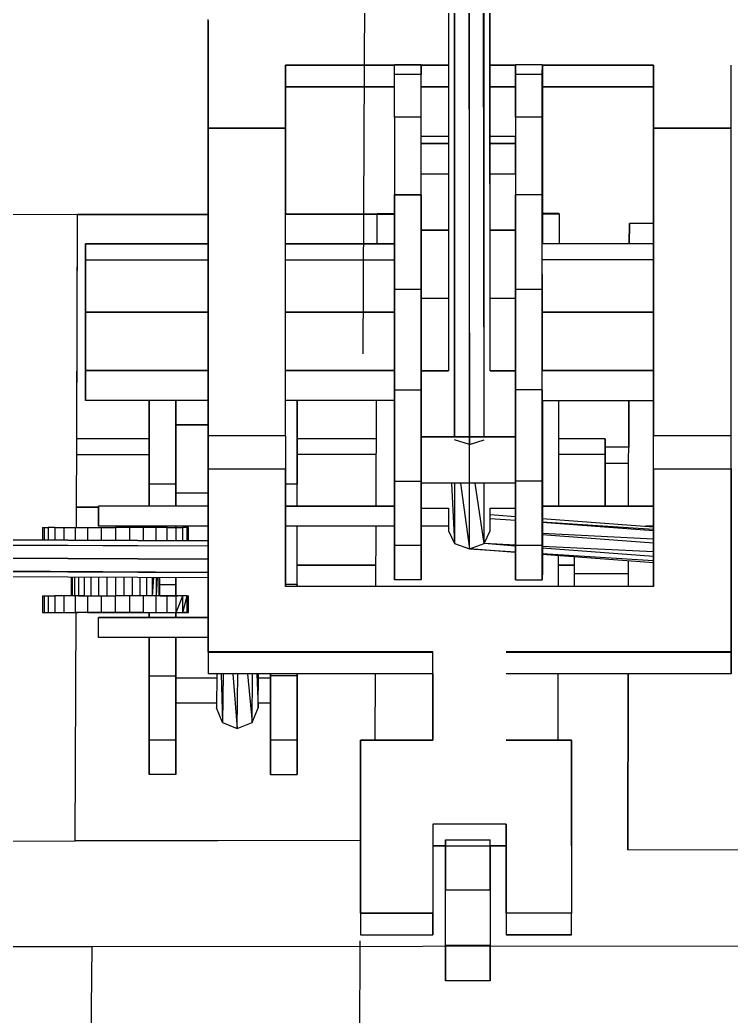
# Model space of a CAD drawing. Header units: millimetres. Extents: x -4997 to -4876, y -8737 to -8661.
# Drawn here: x -4944.376 to -4943.991, y -8708.395 to -8707.856 of the extents above; entities that cross this region are included whole.
import ezdxf

# ---------------------------------------------------------------- set-up
doc = ezdxf.new("R2010")
doc.units = ezdxf.units.MM
doc.header["$LTSCALE"] = 0.1
doc.linetypes.add('HIDDEN', pattern=[9.525, 6.35, -3.175])
for name, color, linetype in [('cobertura nova', 4, 'Continuous'), ('imagem', 7, 'Continuous'), ('layout cobertura', 251, 'Continuous'), ('visto', 9, 'Continuous')]:
    doc.layers.add(name, color=color, linetype=linetype)
picture_1 = doc.add_image_def('image1.jpg', size_in_pixel=(1920, 1080))

msp = doc.modelspace()

# ---------------------------------------------------------------- linework, layer by layer
at = {"layer": 'cobertura nova'}
for p, q in [((-4944.14415, -8703.04834), (-4944.14418, -8708.04637)), ((-4944.14388, -8703.04834), (-4944.14089, -8708.08202)), ((-4944.14089, -8708.08202), (-4944.14085, -8703.04834)), ((-4944.14022, -8703.04834), (-4944.13294, -8708.08616)), ((-4944.13294, -8708.08616), (-4944.1329, -8703.04834)), ((-4944.12499, -8708.08202), (-4944.13227, -8703.04834)), ((-4944.12499, -8708.08202), (-4944.12495, -8703.04834)), ((-4944.12171, -8708.04637), (-4944.12469, -8703.04834)), ((-4944.1217, -8708.04637), (-4944.12166, -8703.04834)), ((-4944.27425, -8707.88091), (-4944.27425, -8707.85624)), ((-4944.27425, -8707.85671), (-4944.27425, -8707.88091)), ((-4944.27425, -8707.89267), (-4944.27425, -8707.8569)), ((-4944.27425, -8707.8569), (-4944.27425, -8707.88091)), ((-4944.27425, -8707.91509), (-4944.27425, -8707.88091)), ((-4944.27425, -8707.88091), (-4944.27425, -8707.93308)), ((-4944.23239, -8707.88091), (-4944.23239, -8707.91509)), ((-4944.17348, -8707.88091), (-4944.23239, -8707.88091)), ((-4944.23239, -8707.91509), (-4944.23239, -8707.88091)), ((-4944.23239, -8707.88091), (-4944.17348, -8707.88091)), ((-4944.17348, -8707.88596), (-4944.17348, -8707.88081)), ((-4944.17348, -8707.88081), (-4944.15905, -8707.88081)), ((-4944.15905, -8707.88081), (-4944.17348, -8707.88081)), ((-4944.15905, -8707.88081), (-4944.15905, -8707.88596)), ((-4944.15905, -8707.88596), (-4944.15905, -8707.88081)), ((-4944.1526, -8707.88091), (-4944.15905, -8707.88091)), ((-4944.15905, -8707.88091), (-4944.1526, -8707.88091)), ((-4944.14418, -8707.88091), (-4944.1526, -8707.88091)), ((-4944.1526, -8707.88091), (-4944.14418, -8707.88091)), ((-4944.11307, -8707.88091), (-4944.1217, -8707.88091)), ((-4944.1217, -8707.88091), (-4944.11307, -8707.88091)), ((-4944.10792, -8707.88091), (-4944.11307, -8707.88091)), ((-4944.11307, -8707.88091), (-4944.10792, -8707.88091)), ((-4944.09348, -8707.88081), (-4944.10792, -8707.88081)), ((-4944.10792, -8707.88596), (-4944.10792, -8707.88081)), ((-4944.10792, -8707.88081), (-4944.10792, -8707.88596)), ((-4944.09348, -8707.88081), (-4944.09348, -8707.88596)), ((-4944.09348, -8707.88596), (-4944.09347, -8707.88081)), ((-4944.03328, -8707.88091), (-4944.09348, -8707.88091)), ((-4944.09348, -8707.88091), (-4944.03328, -8707.88091)), ((-4944.09347, -8707.88081), (-4944.09347, -8707.89943)), ((-4944.03328, -8707.9151), (-4944.03328, -8707.88091)), ((-4944.03328, -8707.89267), (-4944.03328, -8707.88091)), ((-4944.03328, -8707.88091), (-4944.03328, -8707.93308)), ((-4943.99142, -8707.9151), (-4943.99142, -8707.88091)), ((-4944.15905, -8707.88596), (-4944.17348, -8707.88596)), ((-4944.17348, -8707.90902), (-4944.17348, -8707.88596)), ((-4944.15905, -8707.90902), (-4944.15905, -8707.88596)), ((-4944.09348, -8707.88596), (-4944.10792, -8707.88596)), ((-4944.10792, -8707.90902), (-4944.10792, -8707.88596)), ((-4944.10792, -8707.88596), (-4944.10792, -8707.90902)), ((-4944.09348, -8707.88596), (-4944.09348, -8707.90902)), ((-4944.09348, -8707.90902), (-4944.09348, -8707.88596)), ((-4944.27425, -8707.94484), (-4944.27425, -8707.89267)), ((-4944.23239, -8707.89267), (-4944.17348, -8707.89267)), ((-4944.17348, -8707.89267), (-4944.23239, -8707.89267)), ((-4944.15905, -8707.89267), (-4944.1526, -8707.89267)), ((-4944.1526, -8707.89267), (-4944.15905, -8707.89267)), ((-4944.1526, -8707.89267), (-4944.14418, -8707.89267)), ((-4944.14418, -8707.89267), (-4944.1526, -8707.89267)), ((-4944.1217, -8707.89267), (-4944.11307, -8707.89267)), ((-4944.11307, -8707.89267), (-4944.1217, -8707.89267)), ((-4944.11307, -8707.89267), (-4944.10792, -8707.89267)), ((-4944.10792, -8707.89267), (-4944.11307, -8707.89267)), ((-4944.09348, -8707.89267), (-4944.03328, -8707.89267)), ((-4944.03328, -8707.89267), (-4944.09348, -8707.89267)), ((-4944.03328, -8707.94484), (-4944.03328, -8707.89267)), ((-4944.10792, -8707.89943), (-4944.10792, -8707.89943)), ((-4944.09347, -8707.89943), (-4944.09347, -8707.93415)), ((-4944.15905, -8707.90902), (-4944.17348, -8707.90902)), ((-4944.17348, -8707.90902), (-4944.17348, -8707.95103)), ((-4944.15905, -8707.95103), (-4944.15905, -8707.90902)), ((-4944.09348, -8707.90902), (-4944.10792, -8707.90902)), ((-4944.10792, -8707.90902), (-4944.10792, -8707.95103)), ((-4944.09348, -8707.90902), (-4944.09348, -8707.95103)), ((-4944.09348, -8707.95103), (-4944.09348, -8707.90902)), ((-4944.23239, -8707.91509), (-4944.27425, -8707.91509)), ((-4944.27425, -8707.91509), (-4944.27425, -8707.91509)), ((-4944.27425, -8707.95947), (-4944.27425, -8707.91509)), ((-4944.27425, -8707.91509), (-4944.23239, -8707.91509)), ((-4944.27425, -8707.93308), (-4944.27425, -8707.91509)), ((-4944.27425, -8707.91509), (-4944.27425, -8707.95947)), ((-4944.23239, -8707.93308), (-4944.23239, -8707.91509)), ((-4944.23239, -8707.95947), (-4944.23239, -8707.91509)), ((-4944.23239, -8707.91509), (-4944.23239, -8707.95947)), ((-4944.03328, -8707.93308), (-4944.03328, -8707.9151)), ((-4944.03328, -8707.9151), (-4944.03328, -8707.95947)), ((-4944.03328, -8707.95947), (-4944.03328, -8707.9151)), ((-4944.03328, -8707.9151), (-4943.99142, -8707.9151)), ((-4943.99142, -8707.9151), (-4944.03328, -8707.9151)), ((-4944.03328, -8707.9151), (-4944.03328, -8707.9151)), ((-4943.99142, -8707.95947), (-4943.99142, -8707.9151)), ((-4944.14418, -8707.91954), (-4944.15905, -8707.91954)), ((-4944.10792, -8707.91954), (-4944.1217, -8707.91954)), ((-4944.10792, -8707.92326), (-4944.10792, -8707.91954)), ((-4944.14418, -8707.92326), (-4944.15905, -8707.92326)), ((-4944.15905, -8707.92326), (-4944.14418, -8707.92326)), ((-4944.10792, -8707.92326), (-4944.1217, -8707.92326)), ((-4944.1217, -8707.92326), (-4944.10792, -8707.92326)), ((-4944.10792, -8707.93991), (-4944.10792, -8707.92326)), ((-4944.10792, -8707.92326), (-4944.10792, -8707.93991)), ((-4944.23239, -8707.94484), (-4944.23239, -8707.93308)), ((-4944.23239, -8707.93308), (-4944.23239, -8707.93308)), ((-4944.17348, -8707.93415), (-4944.17348, -8707.97767)), ((-4944.09347, -8707.93415), (-4944.09347, -8707.97768)), ((-4944.14418, -8707.93991), (-4944.15905, -8707.93991)), ((-4944.10792, -8707.93991), (-4944.1217, -8707.93991)), ((-4944.27425, -8707.94484), (-4944.27425, -8707.95947)), ((-4944.27425, -8707.96163), (-4944.27425, -8707.94484)), ((-4944.23239, -8707.94484), (-4944.23239, -8707.94484)), ((-4944.23239, -8707.95947), (-4944.23239, -8707.94484)), ((-4944.03328, -8707.96163), (-4944.03328, -8707.94484)), ((-4944.03328, -8707.94484), (-4944.03328, -8707.95947)), ((-4944.17348, -8707.95103), (-4944.17348, -8708.00226)), ((-4944.15905, -8707.95103), (-4944.17348, -8707.95103)), ((-4944.17348, -8708.00226), (-4944.17348, -8707.95103)), ((-4944.17348, -8707.95103), (-4944.15905, -8707.95103)), ((-4944.15905, -8708.00226), (-4944.15905, -8707.95103)), ((-4944.15905, -8707.95103), (-4944.15905, -8707.97023)), ((-4944.15905, -8707.95103), (-4944.15905, -8708.00226)), ((-4944.10792, -8707.95103), (-4944.10792, -8708.00226)), ((-4944.09348, -8707.95103), (-4944.10792, -8707.95103)), ((-4944.10792, -8708.00226), (-4944.10792, -8707.95103)), ((-4944.09348, -8708.00226), (-4944.09348, -8707.95103)), ((-4944.27425, -8708.08144), (-4944.27425, -8707.95947)), ((-4944.27425, -8707.95947), (-4944.27425, -8708.08144)), ((-4944.23239, -8708.08144), (-4944.23239, -8707.95947)), ((-4944.23239, -8707.95947), (-4944.23239, -8707.95947)), ((-4944.23239, -8707.95947), (-4944.23239, -8707.96163)), ((-4944.03328, -8707.95947), (-4944.03328, -8708.08144)), ((-4944.03328, -8708.08144), (-4944.03328, -8707.95947)), ((-4943.99142, -8708.08144), (-4943.99142, -8707.95947)), ((-4944.34483, -8707.9618), (-4944.44355, -8707.96202)), ((-4944.34544, -8708.13096), (-4944.34483, -8707.9618)), ((-4944.34526, -8708.083), (-4944.34483, -8707.9618)), ((-4944.34483, -8707.9618), (-4944.27425, -8707.96165)), ((-4944.27425, -8707.96165), (-4944.34483, -8707.9618)), ((-4944.34483, -8707.9618), (-4944.27425, -8707.96171)), ((-4944.27425, -8707.97767), (-4944.27425, -8707.96163)), ((-4944.23239, -8707.96156), (-4944.18279, -8707.96145)), ((-4944.18279, -8707.96145), (-4944.23239, -8707.96156)), ((-4944.23239, -8707.96165), (-4944.18279, -8707.96159)), ((-4944.18285, -8707.97767), (-4944.18279, -8707.96159)), ((-4944.18279, -8707.96145), (-4944.17348, -8707.96143)), ((-4944.17348, -8707.96143), (-4944.18279, -8707.96145)), ((-4944.18279, -8707.96159), (-4944.17348, -8707.96157)), ((-4944.09348, -8707.96125), (-4944.08438, -8707.96123)), ((-4944.08438, -8707.96123), (-4944.09348, -8707.96125)), ((-4944.09348, -8707.96139), (-4944.08438, -8707.96137)), ((-4944.08438, -8707.96137), (-4944.08443, -8707.97768)), ((-4944.03328, -8707.97768), (-4944.03328, -8707.96163)), ((-4944.15905, -8707.97023), (-4944.15905, -8708.00721)), ((-4944.14418, -8707.97023), (-4944.15905, -8707.97023)), ((-4944.15905, -8708.00226), (-4944.15905, -8707.97023)), ((-4944.15905, -8707.97023), (-4944.14418, -8707.97023)), ((-4944.10792, -8707.97023), (-4944.1217, -8707.97023)), ((-4944.1217, -8707.97023), (-4944.10792, -8707.97023)), ((-4944.04641, -8707.96664), (-4944.04644, -8707.97768)), ((-4944.04644, -8707.97768), (-4944.04641, -8707.96664)), ((-4944.03328, -8707.96662), (-4944.04641, -8707.96664)), ((-4944.34053, -8707.9939), (-4944.34053, -8707.97767)), ((-4944.34053, -8707.97767), (-4944.34053, -8707.98626)), ((-4944.34052, -8707.98626), (-4944.34052, -8707.97767)), ((-4944.34052, -8707.97767), (-4944.27425, -8707.97767)), ((-4944.27425, -8707.97768), (-4944.34052, -8707.97767)), ((-4944.23239, -8707.97767), (-4944.17348, -8707.97767)), ((-4944.17348, -8707.97768), (-4944.23239, -8707.97768)), ((-4944.03328, -8707.97768), (-4944.09348, -8707.97768)), ((-4944.09348, -8707.98626), (-4944.09348, -8707.97768)), ((-4944.34053, -8707.98626), (-4944.34053, -8708.01462)), ((-4944.34052, -8707.98626), (-4944.27425, -8707.98626)), ((-4944.34052, -8708.01462), (-4944.34052, -8707.98626)), ((-4944.23239, -8707.98626), (-4944.17348, -8707.98626)), ((-4944.03328, -8707.98626), (-4944.09348, -8707.98626)), ((-4944.09348, -8708.01463), (-4944.09348, -8707.98626)), ((-4944.34053, -8708.02544), (-4944.34053, -8707.9939)), ((-4944.09348, -8707.99391), (-4944.09348, -8708.02544)), ((-4944.17348, -8708.00226), (-4944.17348, -8708.05652)), ((-4944.17348, -8708.05652), (-4944.17348, -8708.00226)), ((-4944.15905, -8708.00226), (-4944.17348, -8708.00226)), ((-4944.15905, -8708.05652), (-4944.15905, -8708.00226)), ((-4944.15905, -8708.00226), (-4944.15905, -8708.05652)), ((-4944.10792, -8708.00226), (-4944.10792, -8708.05652)), ((-4944.09348, -8708.00226), (-4944.10792, -8708.00226)), ((-4944.10792, -8708.05652), (-4944.10792, -8708.00226)), ((-4944.09348, -8708.05652), (-4944.09348, -8708.00226)), ((-4944.15905, -8708.00721), (-4944.15905, -8708.04637)), ((-4944.14418, -8708.00721), (-4944.15905, -8708.00721)), ((-4944.10792, -8708.00721), (-4944.1217, -8708.00721)), ((-4944.10792, -8708.00721), (-4944.10792, -8708.04637)), ((-4944.34053, -8708.01462), (-4944.34053, -8708.04616)), ((-4944.34053, -8708.04616), (-4944.34052, -8708.01462)), ((-4944.27425, -8708.01462), (-4944.34052, -8708.01462)), ((-4944.34052, -8708.01462), (-4944.27425, -8708.01462)), ((-4944.17348, -8708.01462), (-4944.23239, -8708.01462)), ((-4944.23239, -8708.01462), (-4944.17348, -8708.01462)), ((-4944.03328, -8708.01463), (-4944.09348, -8708.01463)), ((-4944.09348, -8708.04616), (-4944.09348, -8708.01463)), ((-4944.09348, -8708.01463), (-4944.03328, -8708.01463)), ((-4944.34053, -8708.04616), (-4944.34053, -8708.02544)), ((-4944.09348, -8708.02544), (-4944.09348, -8708.02544)), ((-4944.09348, -8708.02544), (-4944.09348, -8708.02544)), ((-4944.09348, -8708.02544), (-4944.09348, -8708.04616)), ((-4944.34053, -8708.06238), (-4944.34053, -8708.04616)), ((-4944.34053, -8708.04616), (-4944.27425, -8708.04616)), ((-4944.34053, -8708.04616), (-4944.34053, -8708.06239)), ((-4944.27425, -8708.04616), (-4944.34053, -8708.04616)), ((-4944.23239, -8708.04616), (-4944.17348, -8708.04616)), ((-4944.17348, -8708.04616), (-4944.23239, -8708.04616)), ((-4944.15905, -8708.04637), (-4944.15905, -8708.08202)), ((-4944.15905, -8708.04637), (-4944.15905, -8708.04637)), ((-4944.15905, -8708.04637), (-4944.14418, -8708.04637)), ((-4944.14418, -8708.04637), (-4944.15905, -8708.04637)), ((-4944.12171, -8708.04637), (-4944.10792, -8708.04637)), ((-4944.10792, -8708.04637), (-4944.12171, -8708.04637)), ((-4944.09348, -8708.04616), (-4944.03328, -8708.04616)), ((-4944.03328, -8708.04616), (-4944.09348, -8708.04616)), ((-4944.17348, -8708.10591), (-4944.17348, -8708.05652)), ((-4944.17348, -8708.05652), (-4944.15905, -8708.05652)), ((-4944.17348, -8708.05652), (-4944.17348, -8708.10591)), ((-4944.15905, -8708.10591), (-4944.15905, -8708.05652)), ((-4944.15905, -8708.08202), (-4944.15905, -8708.05652)), ((-4944.15905, -8708.05652), (-4944.15905, -8708.10591)), ((-4944.10792, -8708.05652), (-4944.10792, -8708.10591)), ((-4944.09348, -8708.05652), (-4944.10792, -8708.05652)), ((-4944.10792, -8708.10591), (-4944.10792, -8708.05652)), ((-4944.09348, -8708.10591), (-4944.09348, -8708.05652)), ((-4944.09348, -8708.05652), (-4944.09348, -8708.10591)), ((-4944.27425, -8708.06239), (-4944.34053, -8708.06238)), ((-4944.34053, -8708.06239), (-4944.34053, -8708.06238)), ((-4944.3061, -8708.06239), (-4944.3061, -8708.083)), ((-4944.3061, -8708.06239), (-4944.3061, -8708.10758)), ((-4944.3061, -8708.10758), (-4944.3061, -8708.06239)), ((-4944.29166, -8708.10758), (-4944.29166, -8708.06239)), ((-4944.29166, -8708.06239), (-4944.29166, -8708.07555)), ((-4944.29166, -8708.06239), (-4944.29166, -8708.10758)), ((-4944.27425, -8708.12797), (-4944.27425, -8708.06239)), ((-4944.17348, -8708.06239), (-4944.23239, -8708.06239)), ((-4944.2261, -8708.06239), (-4944.2261, -8708.10758)), ((-4944.2261, -8708.10758), (-4944.2261, -8708.06239)), ((-4944.18335, -8708.11944), (-4944.18315, -8708.06239)), ((-4944.17348, -8708.06239), (-4944.17348, -8708.08903)), ((-4944.09348, -8708.06239), (-4944.03328, -8708.06239)), ((-4944.09347, -8708.06239), (-4944.09347, -8708.08903)), ((-4944.08465, -8708.06239), (-4944.0848, -8708.11944)), ((-4944.04681, -8708.11944), (-4944.04666, -8708.06239)), ((-4944.04666, -8708.06239), (-4944.04673, -8708.08762)), ((-4944.03328, -8708.08144), (-4944.03328, -8708.06239)), ((-4944.15905, -8708.06983), (-4944.15905, -8708.09558)), ((-4944.29166, -8708.07555), (-4944.29166, -8708.11253)), ((-4944.27425, -8708.07555), (-4944.29166, -8708.07555)), ((-4944.29166, -8708.07555), (-4944.29166, -8708.07555)), ((-4944.29166, -8708.07555), (-4944.27425, -8708.07555)), ((-4944.3061, -8708.083), (-4944.34526, -8708.083)), ((-4944.23239, -8708.08144), (-4944.27425, -8708.08144)), ((-4944.27425, -8708.08144), (-4944.27425, -8708.12797)), ((-4944.27425, -8708.09931), (-4944.27425, -8708.08144)), ((-4944.27425, -8708.08144), (-4944.27425, -8708.09942)), ((-4944.23239, -8708.08144), (-4944.23239, -8708.09942)), ((-4944.18322, -8708.083), (-4944.2261, -8708.083)), ((-4944.2261, -8708.09158), (-4944.2261, -8708.083)), ((-4944.15905, -8708.08202), (-4944.15905, -8708.10708)), ((-4944.15905, -8708.10591), (-4944.15905, -8708.08202)), ((-4944.15905, -8708.08202), (-4944.15905, -8708.08202)), ((-4944.15905, -8708.08202), (-4944.13295, -8708.08202)), ((-4944.13295, -8708.08202), (-4944.15905, -8708.08202)), ((-4944.14419, -8708.08202), (-4944.14419, -8708.08202)), ((-4944.14393, -8708.08202), (-4944.14393, -8708.08202)), ((-4944.14169, -8708.08202), (-4944.14169, -8708.08202)), ((-4944.13294, -8708.08616), (-4944.14089, -8708.08355)), ((-4944.13294, -8708.08202), (-4944.10792, -8708.08202)), ((-4944.10792, -8708.08202), (-4944.13294, -8708.08202)), ((-4944.13294, -8708.08616), (-4944.12499, -8708.08355)), ((-4944.12419, -8708.08202), (-4944.12419, -8708.08202)), ((-4944.1217, -8708.08202), (-4944.1217, -8708.08202)), ((-4944.05946, -8708.083), (-4944.0847, -8708.083)), ((-4944.05946, -8708.09158), (-4944.05946, -8708.083)), ((-4944.05946, -8708.083), (-4944.05946, -8708.09158)), ((-4944.03328, -8708.09931), (-4944.03328, -8708.08144)), ((-4943.99142, -8708.08144), (-4944.03328, -8708.08144)), ((-4943.99142, -8708.09931), (-4943.99142, -8708.08144)), ((-4944.3061, -8708.08836), (-4944.3061, -8708.09158)), ((-4944.17348, -8708.08903), (-4944.17348, -8708.08903)), ((-4944.17348, -8708.08903), (-4944.17348, -8708.10591)), ((-4944.13294, -8708.14262), (-4944.13294, -8708.08616)), ((-4944.09347, -8708.08903), (-4944.09347, -8708.13104)), ((-4944.04673, -8708.08762), (-4944.05946, -8708.08762)), ((-4944.34529, -8708.09158), (-4944.3061, -8708.09158)), ((-4944.3061, -8708.09158), (-4944.3061, -8708.10758)), ((-4944.18325, -8708.09158), (-4944.2261, -8708.09158)), ((-4944.2261, -8708.11944), (-4944.2261, -8708.09158)), ((-4944.05946, -8708.09158), (-4944.08473, -8708.09158)), ((-4944.05946, -8708.11944), (-4944.05946, -8708.09158)), ((-4944.05946, -8708.09158), (-4944.05946, -8708.11944)), ((-4944.27425, -8708.16279), (-4944.27425, -8708.09931)), ((-4944.27425, -8708.09931), (-4944.23239, -8708.09931)), ((-4944.23239, -8708.09942), (-4944.27425, -8708.09942)), ((-4944.27425, -8708.09942), (-4944.27425, -8708.1629)), ((-4944.23239, -8708.09931), (-4944.2324, -8708.16279)), ((-4944.23239, -8708.1629), (-4944.23239, -8708.09942)), ((-4944.23239, -8708.09942), (-4944.23239, -8708.11107)), ((-4944.05946, -8708.0962), (-4944.04675, -8708.0962)), ((-4944.03328, -8708.16279), (-4944.03328, -8708.09931)), ((-4944.03328, -8708.09931), (-4943.99142, -8708.09931)), ((-4944.03328, -8708.09942), (-4944.03328, -8708.1629)), ((-4943.99142, -8708.09942), (-4944.03328, -8708.09942)), ((-4943.99142, -8708.09931), (-4943.99142, -8708.16279)), ((-4943.99142, -8708.1629), (-4943.99142, -8708.09942)), ((-4944.3061, -8708.10758), (-4944.3061, -8708.11944)), ((-4944.29166, -8708.10758), (-4944.3061, -8708.10758)), ((-4944.3061, -8708.11944), (-4944.3061, -8708.10758)), ((-4944.29166, -8708.11944), (-4944.29166, -8708.10758)), ((-4944.29166, -8708.10758), (-4944.29166, -8708.11944)), ((-4944.2261, -8708.10758), (-4944.23239, -8708.10758)), ((-4944.2261, -8708.11944), (-4944.2261, -8708.10758)), ((-4944.17348, -8708.14064), (-4944.17348, -8708.10591)), ((-4944.17348, -8708.10591), (-4944.15905, -8708.10591)), ((-4944.17348, -8708.10591), (-4944.17348, -8708.14064)), ((-4944.15905, -8708.14064), (-4944.15905, -8708.10591)), ((-4944.15905, -8708.10591), (-4944.15905, -8708.14064)), ((-4944.15905, -8708.12052), (-4944.15905, -8708.10708)), ((-4944.10792, -8708.10709), (-4944.15905, -8708.10708)), ((-4944.15905, -8708.10708), (-4944.15905, -8708.12052)), ((-4944.14261, -8708.10708), (-4944.14089, -8708.13977)), ((-4944.14089, -8708.10708), (-4944.14089, -8708.13977)), ((-4944.13772, -8708.10708), (-4944.13294, -8708.14262)), ((-4944.12499, -8708.13977), (-4944.12984, -8708.10709)), ((-4944.12499, -8708.13977), (-4944.12499, -8708.10709)), ((-4944.10792, -8708.10591), (-4944.10792, -8708.14064)), ((-4944.09348, -8708.10591), (-4944.10792, -8708.10591)), ((-4944.10792, -8708.14064), (-4944.10792, -8708.10591)), ((-4944.10792, -8708.10709), (-4944.10792, -8708.12052)), ((-4944.09348, -8708.14064), (-4944.09348, -8708.10591)), ((-4944.09348, -8708.10591), (-4944.09348, -8708.14064)), ((-4944.29166, -8708.11253), (-4944.29166, -8708.11944)), ((-4944.27425, -8708.11253), (-4944.29166, -8708.11253)), ((-4944.29166, -8708.11944), (-4944.29166, -8708.11253)), ((-4944.27425, -8708.16279), (-4944.27425, -8708.11119)), ((-4944.27425, -8708.11119), (-4944.27425, -8708.12797)), ((-4944.27425, -8708.12797), (-4944.27425, -8708.11545)), ((-4944.2324, -8708.16279), (-4944.23239, -8708.11107)), ((-4944.23239, -8708.11119), (-4944.23239, -8708.16279)), ((-4944.23239, -8708.11125), (-4944.23239, -8708.12797)), ((-4944.23239, -8708.12797), (-4944.23239, -8708.11125)), ((-4944.03328, -8708.11108), (-4944.03328, -8708.16279)), ((-4944.33343, -8708.11995), (-4944.3454, -8708.11995)), ((-4944.3454, -8708.11995), (-4944.33343, -8708.11995)), ((-4944.33343, -8708.11944), (-4944.33343, -8708.13025)), ((-4944.27425, -8708.11944), (-4944.33343, -8708.11944)), ((-4944.33343, -8708.13025), (-4944.33343, -8708.11944)), ((-4944.23239, -8708.11944), (-4944.17348, -8708.11943)), ((-4944.17348, -8708.11943), (-4944.23239, -8708.11944)), ((-4944.23239, -8708.11944), (-4944.17348, -8708.11944)), ((-4944.15905, -8708.13104), (-4944.15905, -8708.12052)), ((-4944.15905, -8708.12052), (-4944.14419, -8708.12052)), ((-4944.15905, -8708.12052), (-4944.15905, -8708.13104)), ((-4944.14419, -8708.12052), (-4944.14419, -8708.13291)), ((-4944.1217, -8708.12052), (-4944.10792, -8708.12052)), ((-4944.1217, -8708.13291), (-4944.1217, -8708.12052)), ((-4944.10792, -8708.12052), (-4944.10792, -8708.12716)), ((-4944.09348, -8708.11943), (-4944.03328, -8708.11943)), ((-4944.03328, -8708.11943), (-4944.09348, -8708.11943)), ((-4944.09348, -8708.11944), (-4944.03328, -8708.11944)), ((-4944.1217, -8708.12403), (-4944.10792, -8708.12505)), ((-4944.10792, -8708.12716), (-4944.1217, -8708.12626)), ((-4944.10792, -8708.12731), (-4944.1217, -8708.12629)), ((-4944.09348, -8708.12612), (-4944.03328, -8708.13058)), ((-4945.98265, -8708.12952), (-4944.27425, -8708.13825)), ((-4944.27425, -8708.13826), (-4945.98265, -8708.13078)), ((-4944.36368, -8708.13096), (-4944.36292, -8708.13096)), ((-4944.36368, -8708.13096), (-4944.36368, -8708.13779)), ((-4944.36292, -8708.13096), (-4944.36068, -8708.13096)), ((-4944.36292, -8708.13096), (-4944.36292, -8708.13779)), ((-4944.35703, -8708.13096), (-4944.36068, -8708.13096)), ((-4944.36068, -8708.13096), (-4944.36068, -8708.13781)), ((-4944.35703, -8708.13096), (-4944.35213, -8708.13096)), ((-4944.35703, -8708.13096), (-4944.35703, -8708.13782)), ((-4944.35213, -8708.13096), (-4944.34616, -8708.13096)), ((-4944.35213, -8708.13096), (-4944.35213, -8708.13785)), ((-4944.34616, -8708.13096), (-4944.33934, -8708.13096)), ((-4944.34616, -8708.13096), (-4944.34616, -8708.13788)), ((-4944.33934, -8708.13096), (-4944.33195, -8708.13096)), ((-4944.33934, -8708.13096), (-4944.33934, -8708.13792)), ((-4944.27425, -8708.13025), (-4944.33343, -8708.13025)), ((-4944.33195, -8708.13096), (-4944.32426, -8708.13096)), ((-4944.33195, -8708.13096), (-4944.33195, -8708.13795)), ((-4944.31656, -8708.13096), (-4944.32426, -8708.13096)), ((-4944.32426, -8708.13096), (-4944.32426, -8708.13799)), ((-4944.30917, -8708.13096), (-4944.31656, -8708.13096)), ((-4944.31656, -8708.13803), (-4944.31656, -8708.13096)), ((-4944.30235, -8708.13096), (-4944.30917, -8708.13096)), ((-4944.30917, -8708.13807), (-4944.30917, -8708.13096)), ((-4944.3061, -8708.13025), (-4944.3061, -8708.13096)), ((-4944.3061, -8708.13096), (-4944.3061, -8708.13025)), ((-4944.29638, -8708.13096), (-4944.30235, -8708.13096)), ((-4944.30235, -8708.1381), (-4944.30235, -8708.13096)), ((-4944.29638, -8708.13096), (-4944.29148, -8708.13096)), ((-4944.29638, -8708.13813), (-4944.29638, -8708.13096)), ((-4944.29166, -8708.13096), (-4944.29166, -8708.13025)), ((-4944.29166, -8708.13025), (-4944.29166, -8708.13096)), ((-4944.29166, -8708.13096), (-4944.29166, -8708.13025)), ((-4944.29166, -8708.13025), (-4944.29166, -8708.13096)), ((-4944.29148, -8708.13096), (-4944.28783, -8708.13096)), ((-4944.29148, -8708.13816), (-4944.29148, -8708.13096)), ((-4944.28559, -8708.13096), (-4944.28783, -8708.13096)), ((-4944.28783, -8708.13818), (-4944.28783, -8708.13096)), ((-4944.28483, -8708.13096), (-4944.28559, -8708.13096)), ((-4944.28559, -8708.13819), (-4944.28559, -8708.13096)), ((-4944.28483, -8708.13819), (-4944.28483, -8708.13096)), ((-4944.27425, -8708.12797), (-4944.27425, -8708.12797)), ((-4944.17348, -8708.13025), (-4944.23239, -8708.13025)), ((-4944.2261, -8708.16185), (-4944.2261, -8708.13025)), ((-4944.18351, -8708.16279), (-4944.18339, -8708.13025)), ((-4944.14419, -8708.13025), (-4944.15905, -8708.13025)), ((-4944.15905, -8708.13104), (-4944.15905, -8708.1541)), ((-4944.03328, -8708.13203), (-4944.09348, -8708.1281)), ((-4944.03328, -8708.13286), (-4944.09348, -8708.12839)), ((-4944.09347, -8708.13104), (-4944.09347, -8708.1541)), ((-4944.03328, -8708.13025), (-4944.03775, -8708.13025)), ((-4944.27425, -8708.14114), (-4945.98265, -8708.13238)), ((-4944.27425, -8708.14118), (-4945.98265, -8708.13545)), ((-4944.14419, -8708.13291), (-4944.14089, -8708.13977)), ((-4944.12499, -8708.13977), (-4944.1217, -8708.13291)), ((-4944.10792, -8708.13394), (-4944.10792, -8708.14064)), ((-4944.03328, -8708.13726), (-4944.09348, -8708.1343)), ((-4944.03328, -8708.13956), (-4944.09348, -8708.13503)), ((-4944.27425, -8708.1482), (-4945.98265, -8708.13934)), ((-4944.27425, -8708.14825), (-4945.98265, -8708.14243)), ((-4944.17348, -8708.15925), (-4944.17348, -8708.14064)), ((-4944.17348, -8708.14064), (-4944.15905, -8708.14064)), ((-4944.17348, -8708.14064), (-4944.17348, -8708.15925)), ((-4944.15905, -8708.14064), (-4944.15905, -8708.15925)), ((-4944.15905, -8708.15925), (-4944.15905, -8708.14064)), ((-4944.14089, -8708.13977), (-4944.13294, -8708.14262)), ((-4944.13294, -8708.14262), (-4944.12499, -8708.13977)), ((-4944.13294, -8708.14262), (-4944.10792, -8708.1442)), ((-4944.10792, -8708.14453), (-4944.13294, -8708.14262)), ((-4944.10792, -8708.14107), (-4944.12499, -8708.13977)), ((-4944.10792, -8708.14061), (-4944.12499, -8708.13977)), ((-4944.10792, -8708.14064), (-4944.10792, -8708.15925)), ((-4944.10792, -8708.15925), (-4944.10792, -8708.14064)), ((-4944.10792, -8708.14064), (-4944.09348, -8708.14064)), ((-4944.09348, -8708.15925), (-4944.09348, -8708.14064)), ((-4944.09348, -8708.14064), (-4944.09348, -8708.15925)), ((-4944.03328, -8708.14425), (-4944.09348, -8708.14131)), ((-4944.03328, -8708.14674), (-4944.09348, -8708.14217)), ((-4944.27425, -8708.1553), (-4945.98265, -8708.14635)), ((-4945.98265, -8708.14764), (-4944.27425, -8708.15532)), ((-4944.09348, -8708.14512), (-4944.03328, -8708.14894)), ((-4944.03328, -8708.15022), (-4944.09348, -8708.14563)), ((-4944.08487, -8708.14629), (-4944.08491, -8708.16279)), ((-4944.076, -8708.1561), (-4944.076, -8708.14696)), ((-4944.27425, -8708.15827), (-4945.98265, -8708.14928)), ((-4944.18347, -8708.15148), (-4944.2261, -8708.15148)), ((-4944.2261, -8708.15148), (-4944.18347, -8708.15148)), ((-4944.076, -8708.15148), (-4944.08488, -8708.15148)), ((-4944.08488, -8708.15148), (-4944.076, -8708.15148)), ((-4944.04692, -8708.16279), (-4944.04689, -8708.14918)), ((-4944.34824, -8708.15789), (-4944.34824, -8708.16793)), ((-4944.34778, -8708.15789), (-4944.34778, -8708.16793)), ((-4944.34641, -8708.15789), (-4944.34641, -8708.16793)), ((-4944.3442, -8708.15791), (-4944.3442, -8708.16793)), ((-4944.34122, -8708.15792), (-4944.34122, -8708.16793)), ((-4944.33758, -8708.15794), (-4944.33758, -8708.16793)), ((-4944.33343, -8708.15796), (-4944.33343, -8708.16793)), ((-4944.32893, -8708.15799), (-4944.32893, -8708.16793)), ((-4944.32426, -8708.15801), (-4944.32426, -8708.16793)), ((-4944.31958, -8708.16793), (-4944.31958, -8708.15804)), ((-4944.31508, -8708.16793), (-4944.31508, -8708.15806)), ((-4944.31093, -8708.16793), (-4944.31093, -8708.15808)), ((-4944.3073, -8708.16793), (-4944.3073, -8708.1581)), ((-4944.30431, -8708.16793), (-4944.30353, -8708.15812)), ((-4944.30431, -8708.16793), (-4944.30431, -8708.15812)), ((-4944.3021, -8708.16793), (-4944.30162, -8708.15813)), ((-4944.3021, -8708.16793), (-4944.3021, -8708.15813)), ((-4944.30073, -8708.16793), (-4944.30073, -8708.15814)), ((-4944.30027, -8708.16793), (-4944.30027, -8708.15814)), ((-4944.29166, -8708.16185), (-4944.29166, -8708.15818)), ((-4944.29166, -8708.15818), (-4944.29166, -8708.16793)), ((-4944.29166, -8708.15818), (-4944.29166, -8708.16185)), ((-4944.15905, -8708.1541), (-4944.15905, -8708.15925)), ((-4944.09347, -8708.1541), (-4944.09348, -8708.15925)), ((-4944.09348, -8708.15925), (-4944.09348, -8708.1541)), ((-4944.04691, -8708.1561), (-4944.076, -8708.1561)), ((-4944.076, -8708.16279), (-4944.076, -8708.1561)), ((-4944.30027, -8708.16185), (-4944.29166, -8708.16185)), ((-4944.29166, -8708.16793), (-4944.29166, -8708.16185)), ((-4944.29166, -8708.16185), (-4944.29166, -8708.16793)), ((-4944.27425, -8708.19829), (-4944.27425, -8708.16279)), ((-4944.27425, -8708.1629), (-4944.27425, -8708.1984)), ((-4944.2261, -8708.16185), (-4944.2324, -8708.16185)), ((-4944.2324, -8708.16279), (-4944.15261, -8708.16279)), ((-4944.2261, -8708.16279), (-4944.2261, -8708.16185)), ((-4944.2261, -8708.16185), (-4944.2261, -8708.16279)), ((-4944.15905, -8708.15925), (-4944.17348, -8708.15925)), ((-4944.15261, -8708.16279), (-4944.11307, -8708.16279)), ((-4944.11307, -8708.16279), (-4944.03328, -8708.16279)), ((-4944.10792, -8708.15925), (-4944.09348, -8708.15925)), ((-4943.99142, -8708.16279), (-4943.99142, -8708.17466)), ((-4943.99142, -8708.16279), (-4943.99142, -8708.19829)), ((-4943.99142, -8708.1984), (-4943.99142, -8708.1629)), ((-4944.36368, -8708.16793), (-4944.36368, -8708.17701)), ((-4944.36368, -8708.16793), (-4944.36292, -8708.16793)), ((-4944.36292, -8708.16793), (-4944.36292, -8708.17701)), ((-4944.36292, -8708.16793), (-4944.36068, -8708.16793)), ((-4944.36068, -8708.16793), (-4944.36068, -8708.17701)), ((-4944.36068, -8708.16793), (-4944.35703, -8708.16793)), ((-4944.3442, -8708.16793), (-4944.35703, -8708.16793)), ((-4944.34641, -8708.16793), (-4944.35703, -8708.16793)), ((-4944.35703, -8708.16793), (-4944.35703, -8708.17701)), ((-4944.35213, -8708.16793), (-4944.35213, -8708.17701)), ((-4944.3442, -8708.16793), (-4944.34641, -8708.16793)), ((-4944.34616, -8708.16793), (-4944.34616, -8708.17701)), ((-4944.34122, -8708.16793), (-4944.34578, -8708.16793)), ((-4944.3442, -8708.16793), (-4944.34122, -8708.16793)), ((-4944.34122, -8708.16793), (-4944.33758, -8708.16793)), ((-4944.33934, -8708.16793), (-4944.33934, -8708.17701)), ((-4944.33758, -8708.16793), (-4944.33343, -8708.16793)), ((-4944.33343, -8708.16793), (-4944.32893, -8708.16793)), ((-4944.33195, -8708.16793), (-4944.33195, -8708.17701)), ((-4944.32893, -8708.16793), (-4944.32426, -8708.16793)), ((-4944.31958, -8708.16793), (-4944.32426, -8708.16793)), ((-4944.32426, -8708.17701), (-4944.32426, -8708.16793)), ((-4944.31508, -8708.16793), (-4944.31958, -8708.16793)), ((-4944.31656, -8708.17701), (-4944.31656, -8708.16793)), ((-4944.31093, -8708.16793), (-4944.31508, -8708.16793)), ((-4944.3073, -8708.16793), (-4944.31093, -8708.16793)), ((-4944.30917, -8708.17701), (-4944.30917, -8708.16793)), ((-4944.30431, -8708.16793), (-4944.3073, -8708.16793)), ((-4944.3021, -8708.16793), (-4944.30431, -8708.16793)), ((-4944.30235, -8708.17701), (-4944.30235, -8708.16793)), ((-4944.28783, -8708.16793), (-4944.3021, -8708.16793)), ((-4944.28559, -8708.16793), (-4944.3021, -8708.16793)), ((-4944.30073, -8708.16793), (-4944.3021, -8708.16793)), ((-4944.30027, -8708.16793), (-4944.29638, -8708.16793)), ((-4944.29638, -8708.16793), (-4944.29148, -8708.16793)), ((-4944.29638, -8708.17701), (-4944.29638, -8708.16793)), ((-4944.29148, -8708.17701), (-4944.28783, -8708.16793)), ((-4944.29148, -8708.17701), (-4944.29148, -8708.16793)), ((-4944.29148, -8708.16793), (-4944.29074, -8708.16793)), ((-4944.28559, -8708.16793), (-4944.28783, -8708.16793)), ((-4944.28783, -8708.17701), (-4944.28559, -8708.16793)), ((-4944.28783, -8708.17701), (-4944.28783, -8708.16793)), ((-4944.28559, -8708.16793), (-4944.28483, -8708.16793)), ((-4944.28559, -8708.17701), (-4944.28559, -8708.16793)), ((-4944.28483, -8708.17701), (-4944.28483, -8708.16793)), ((-4944.36368, -8708.17701), (-4944.36292, -8708.17701)), ((-4944.36292, -8708.17701), (-4944.34454, -8708.17701)), ((-4944.33934, -8708.17701), (-4944.34616, -8708.17701)), ((-4944.34604, -8708.30051), (-4944.3456, -8708.17701)), ((-4944.34604, -8708.30051), (-4944.3456, -8708.17701)), ((-4944.33195, -8708.17701), (-4944.33934, -8708.17701)), ((-4944.33934, -8708.17701), (-4944.30917, -8708.17701)), ((-4944.27425, -8708.17965), (-4944.33343, -8708.17965)), ((-4944.33343, -8708.19046), (-4944.33343, -8708.17965)), ((-4944.33343, -8708.17965), (-4944.27425, -8708.17965)), ((-4944.31656, -8708.17701), (-4944.33195, -8708.17701)), ((-4944.33195, -8708.17701), (-4944.30917, -8708.17701)), ((-4944.30917, -8708.17701), (-4944.31656, -8708.17701)), ((-4944.31386, -8708.17701), (-4944.28559, -8708.17701)), ((-4944.30917, -8708.17701), (-4944.30235, -8708.17701)), ((-4944.30917, -8708.17701), (-4944.30235, -8708.17701)), ((-4944.3061, -8708.17701), (-4944.3061, -8708.17965)), ((-4944.3061, -8708.17965), (-4944.3061, -8708.17701)), ((-4944.3061, -8708.17701), (-4944.3061, -8708.17965)), ((-4944.30235, -8708.17701), (-4944.28783, -8708.17701)), ((-4944.29166, -8708.17965), (-4944.29166, -8708.17701)), ((-4944.29166, -8708.17701), (-4944.29166, -8708.17965)), ((-4944.29166, -8708.17701), (-4944.29166, -8708.17965)), ((-4944.28559, -8708.17701), (-4944.28783, -8708.17701)), ((-4944.28559, -8708.17701), (-4944.28483, -8708.17701)), ((-4944.27425, -8708.19046), (-4944.33343, -8708.19046)), ((-4944.3061, -8708.19046), (-4944.3061, -8708.19435)), ((-4944.3061, -8708.21123), (-4944.3061, -8708.19046)), ((-4944.3061, -8708.19046), (-4944.3061, -8708.21123)), ((-4944.29166, -8708.19046), (-4944.29167, -8708.21123)), ((-4944.29166, -8708.21123), (-4944.29166, -8708.19046)), ((-4944.29166, -8708.19046), (-4944.29166, -8708.21241)), ((-4944.3061, -8708.19435), (-4944.3061, -8708.19435)), ((-4944.3061, -8708.19435), (-4944.3061, -8708.21123)), ((-4944.27425, -8708.1984), (-4944.27425, -8708.19829)), ((-4944.2324, -8708.19829), (-4944.27425, -8708.19829)), ((-4944.27425, -8708.19829), (-4944.27425, -8708.1984)), ((-4944.27425, -8708.1984), (-4944.27425, -8708.21016)), ((-4944.27425, -8708.1984), (-4944.2324, -8708.1984)), ((-4944.15261, -8708.19829), (-4944.2324, -8708.19829)), ((-4944.2324, -8708.1984), (-4944.15261, -8708.1984)), ((-4944.15261, -8708.24598), (-4944.15261, -8708.19829)), ((-4944.03328, -8708.19829), (-4944.11307, -8708.19829)), ((-4944.11307, -8708.1984), (-4944.03328, -8708.1984)), ((-4943.99142, -8708.19829), (-4944.03328, -8708.19829)), ((-4944.03328, -8708.1984), (-4943.99142, -8708.1984)), ((-4943.99142, -8708.19829), (-4943.99142, -8708.1984)), ((-4943.99142, -8708.21005), (-4943.99142, -8708.1984)), ((-4943.99142, -8708.1984), (-4943.99142, -8708.21005)), ((-4944.3061, -8708.24596), (-4944.3061, -8708.21123)), ((-4944.3061, -8708.21123), (-4944.29167, -8708.21123)), ((-4944.3061, -8708.21123), (-4944.3061, -8708.24596)), ((-4944.29167, -8708.21123), (-4944.29167, -8708.24596)), ((-4944.29167, -8708.22584), (-4944.29167, -8708.21241)), ((-4944.29167, -8708.21241), (-4944.26948, -8708.21241)), ((-4944.29166, -8708.24596), (-4944.29166, -8708.21123)), ((-4944.29166, -8708.21241), (-4944.29166, -8708.22584)), ((-4944.27425, -8708.21005), (-4944.2324, -8708.21005)), ((-4944.2324, -8708.21016), (-4944.27425, -8708.21016)), ((-4944.26946, -8708.21016), (-4944.26965, -8708.2286)), ((-4944.2671, -8708.21016), (-4944.26635, -8708.23655)), ((-4944.26609, -8708.21016), (-4944.26635, -8708.23655)), ((-4944.26091, -8708.21016), (-4944.2584, -8708.23984)), ((-4944.2584, -8708.23984), (-4944.25811, -8708.21016)), ((-4944.25286, -8708.21016), (-4944.25045, -8708.23655)), ((-4944.25045, -8708.23655), (-4944.25019, -8708.21016)), ((-4944.24778, -8708.21016), (-4944.24716, -8708.2286)), ((-4944.24716, -8708.2286), (-4944.24697, -8708.21016)), ((-4944.24699, -8708.21241), (-4944.24054, -8708.21241)), ((-4944.24054, -8708.21016), (-4944.24054, -8708.21123)), ((-4944.24054, -8708.21123), (-4944.24054, -8708.21016)), ((-4944.24054, -8708.21123), (-4944.24054, -8708.24596)), ((-4944.2261, -8708.21123), (-4944.24054, -8708.21123)), ((-4944.24054, -8708.24596), (-4944.24054, -8708.21123)), ((-4944.2324, -8708.21005), (-4944.15261, -8708.21005)), ((-4944.15261, -8708.21016), (-4944.2324, -8708.21016)), ((-4944.2261, -8708.21123), (-4944.2261, -8708.21016)), ((-4944.2261, -8708.21016), (-4944.2261, -8708.23636)), ((-4944.2261, -8708.21016), (-4944.2261, -8708.21123)), ((-4944.2261, -8708.24596), (-4944.2261, -8708.21123)), ((-4944.2261, -8708.21123), (-4944.2261, -8708.24596)), ((-4944.1838, -8708.24598), (-4944.18368, -8708.21016)), ((-4944.15261, -8708.21005), (-4944.15261, -8708.24598)), ((-4944.15261, -8708.24598), (-4944.15261, -8708.21016)), ((-4944.11307, -8708.21005), (-4944.03328, -8708.21005)), ((-4944.03328, -8708.21016), (-4944.11307, -8708.21016)), ((-4944.08504, -8708.21016), (-4944.08513, -8708.24598)), ((-4944.04705, -8708.21016), (-4944.0473, -8708.30535)), ((-4944.0473, -8708.30535), (-4944.04705, -8708.21016)), ((-4944.03328, -8708.21005), (-4943.99142, -8708.21005)), ((-4943.99142, -8708.21016), (-4944.03328, -8708.21016)), ((-4943.99142, -8708.21005), (-4943.99142, -8708.21016)), ((-4944.29167, -8708.22584), (-4944.26962, -8708.22584)), ((-4944.29166, -8708.22584), (-4944.29166, -8708.23636)), ((-4944.26635, -8708.23655), (-4944.26965, -8708.2286)), ((-4944.25045, -8708.23655), (-4944.24716, -8708.2286)), ((-4944.24713, -8708.22584), (-4944.24054, -8708.22584)), ((-4944.24054, -8708.22584), (-4944.24054, -8708.23636)), ((-4944.29166, -8708.23636), (-4944.29166, -8708.25942)), ((-4944.26635, -8708.23655), (-4944.2584, -8708.23984)), ((-4944.2584, -8708.23984), (-4944.25045, -8708.23655)), ((-4944.24054, -8708.23636), (-4944.24054, -8708.24596)), ((-4944.2261, -8708.23636), (-4944.2261, -8708.25942)), ((-4944.3061, -8708.26457), (-4944.3061, -8708.24596)), ((-4944.3061, -8708.24596), (-4944.29167, -8708.24596)), ((-4944.3061, -8708.24596), (-4944.3061, -8708.26457)), ((-4944.29167, -8708.24596), (-4944.29167, -8708.26457)), ((-4944.29166, -8708.26457), (-4944.29166, -8708.24596)), ((-4944.24054, -8708.24596), (-4944.24054, -8708.26457)), ((-4944.24054, -8708.26457), (-4944.24054, -8708.24596)), ((-4944.24054, -8708.24596), (-4944.2261, -8708.24596)), ((-4944.2261, -8708.24596), (-4944.2261, -8708.26457)), ((-4944.2261, -8708.26457), (-4944.2261, -8708.24596)), ((-4944.19188, -8708.29148), (-4944.19188, -8708.24598)), ((-4944.19188, -8708.24598), (-4944.15261, -8708.24598)), ((-4944.19188, -8708.25774), (-4944.19188, -8708.24598)), ((-4944.19188, -8708.24598), (-4944.19188, -8708.29148)), ((-4944.15261, -8708.24598), (-4944.19188, -8708.24598)), ((-4944.19188, -8708.24598), (-4944.19188, -8708.24598)), ((-4944.15261, -8708.24598), (-4944.15261, -8708.24598)), ((-4944.11307, -8708.24598), (-4944.11307, -8708.24598)), ((-4944.07778, -8708.24598), (-4944.11307, -8708.24598)), ((-4944.11307, -8708.24598), (-4944.07778, -8708.24598)), ((-4944.07778, -8708.25774), (-4944.07778, -8708.24598)), ((-4944.07778, -8708.24598), (-4944.07778, -8708.29148)), ((-4944.07778, -8708.29148), (-4944.07778, -8708.24598)), ((-4944.07778, -8708.24598), (-4944.07778, -8708.24598)), ((-4944.29166, -8708.25942), (-4944.29166, -8708.26457)), ((-4944.2261, -8708.26457), (-4944.2261, -8708.25942)), ((-4944.2261, -8708.25942), (-4944.2261, -8708.26457)), ((-4944.19188, -8708.29148), (-4944.19188, -8708.25774)), ((-4944.07778, -8708.25774), (-4944.07778, -8708.25774)), ((-4944.07778, -8708.30325), (-4944.07778, -8708.25774)), ((-4944.07778, -8708.25774), (-4944.07778, -8708.25774)), ((-4944.29167, -8708.26457), (-4944.3061, -8708.26457)), ((-4944.24054, -8708.26457), (-4944.2261, -8708.26457)), ((-4944.19188, -8708.33966), (-4944.19188, -8708.29148)), ((-4944.19188, -8708.29148), (-4944.19188, -8708.33966)), ((-4944.11307, -8708.29148), (-4944.15261, -8708.29148)), ((-4944.15261, -8708.29148), (-4944.15261, -8708.33966)), ((-4944.11307, -8708.33966), (-4944.11307, -8708.29148)), ((-4944.11307, -8708.30325), (-4944.11307, -8708.29148)), ((-4944.11307, -8708.29148), (-4944.11307, -8708.33966)), ((-4944.07778, -8708.29148), (-4944.07778, -8708.33966)), ((-4944.07778, -8708.29148), (-4944.07778, -8708.30325)), ((-4944.44445, -8708.30073), (-4944.34604, -8708.30051)), ((-4944.34604, -8708.30051), (-4944.19188, -8708.30017)), ((-4944.19188, -8708.30031), (-4944.34604, -8708.30051)), ((-4944.14591, -8708.30325), (-4944.15261, -8708.30325)), ((-4944.15261, -8708.30325), (-4944.14591, -8708.30325)), ((-4944.14591, -8708.29992), (-4944.12163, -8708.29992)), ((-4944.14591, -8708.30327), (-4944.14591, -8708.29992)), ((-4944.14591, -8708.31891), (-4944.14591, -8708.29992)), ((-4944.14591, -8708.29992), (-4944.14591, -8708.30327)), ((-4944.14591, -8708.30327), (-4944.12163, -8708.30327)), ((-4944.14591, -8708.30327), (-4944.14591, -8708.327)), ((-4944.14591, -8708.327), (-4944.14591, -8708.30327)), ((-4944.14591, -8708.30327), (-4944.14591, -8708.31891)), ((-4944.12163, -8708.30327), (-4944.12163, -8708.29992)), ((-4944.12163, -8708.29992), (-4944.12163, -8708.29992)), ((-4944.11307, -8708.30325), (-4944.12163, -8708.30325)), ((-4944.12163, -8708.30325), (-4944.11307, -8708.30325)), ((-4944.12163, -8708.327), (-4944.12163, -8708.30327)), ((-4944.12163, -8708.30327), (-4944.12163, -8708.30327)), ((-4944.12163, -8708.30327), (-4944.12163, -8708.327)), ((-4944.11307, -8708.30325), (-4944.11307, -8708.30325)), ((-4944.11307, -8708.33966), (-4944.11307, -8708.30325)), ((-4944.0473, -8708.30535), (-4943.94889, -8708.30514)), ((-4944.14591, -8708.327), (-4944.14591, -8708.31891)), ((-4944.14591, -8708.35721), (-4944.14591, -8708.327)), ((-4944.14591, -8708.327), (-4944.12163, -8708.327)), ((-4944.12163, -8708.327), (-4944.12163, -8708.35721)), ((-4944.15261, -8708.33966), (-4944.19188, -8708.33966)), ((-4944.19188, -8708.33966), (-4944.19188, -8708.35142)), ((-4944.19188, -8708.33966), (-4944.15261, -8708.33966)), ((-4944.15261, -8708.33966), (-4944.15261, -8708.33966)), ((-4944.15261, -8708.33966), (-4944.15261, -8708.33966)), ((-4944.15261, -8708.35142), (-4944.15261, -8708.33966)), ((-4944.15261, -8708.33966), (-4944.15261, -8708.35142)), ((-4944.07778, -8708.33966), (-4944.11307, -8708.33966)), ((-4944.11307, -8708.33966), (-4944.11307, -8708.35142)), ((-4944.07778, -8708.35142), (-4944.07778, -8708.33966)), ((-4944.19188, -8708.35142), (-4944.15261, -8708.35142)), ((-4944.11307, -8708.35142), (-4944.07778, -8708.35142)), ((-4944.07778, -8708.35142), (-4944.11307, -8708.35142)), ((-4944.14591, -8708.35721), (-4944.14591, -8708.37619)), ((-4944.12163, -8708.35721), (-4944.14591, -8708.35721)), ((-4944.14591, -8708.3762), (-4944.14591, -8708.35721)), ((-4944.12163, -8708.35721), (-4944.12163, -8708.37284)), ((-4944.12163, -8708.3762), (-4944.12163, -8708.35721)), ((-4944.12163, -8708.35721), (-4944.12163, -8708.3762)), ((-4944.14591, -8708.37619), (-4944.14591, -8708.37284)), ((-4944.14591, -8708.37284), (-4944.14591, -8708.37284)), ((-4944.12163, -8708.37284), (-4944.12163, -8708.3762)), ((-4944.14591, -8708.37619), (-4944.14591, -8708.3762)), ((-4944.12163, -8708.3762), (-4944.14591, -8708.3762))]:
    msp.add_line(p, q, dxfattribs=at)
at = {"layer": 'layout cobertura', "linetype": 'HIDDEN'}
msp.add_line((-4944.33104, -8736.61178), (-4944.00476, -8670.35167), dxfattribs=at)
at = {"layer": 'visto'}
msp.add_line((-4944.33701, -8708.35766), (-4944.34153, -8708.71028), dxfattribs=at)
msp.add_lwpolyline([(-4945.98277, -8708.35916), (-4945.38711, -8708.35862), (-4944.33701, -8708.35766), (-4942.6876, -8708.35615), (-4941.68751, -8708.35523), (-4939.95108, -8708.35364), (-4938.67264, -8708.35985), (-4937.03767, -8708.35907), (-4934.28155, -8708.35775)], dxfattribs=at)

# ---------------------------------------------------------------- pictures from other files: only their frames are drawn
at = {"layer": 'imagem'}
image = msp.add_image(picture_1, insert=(-4995.03672, -8736.05252), size_in_units=(116.40214, 65.4762), dxfattribs=at)
image.dxf.flags = 7

doc.saveas('drawing.dxf')
